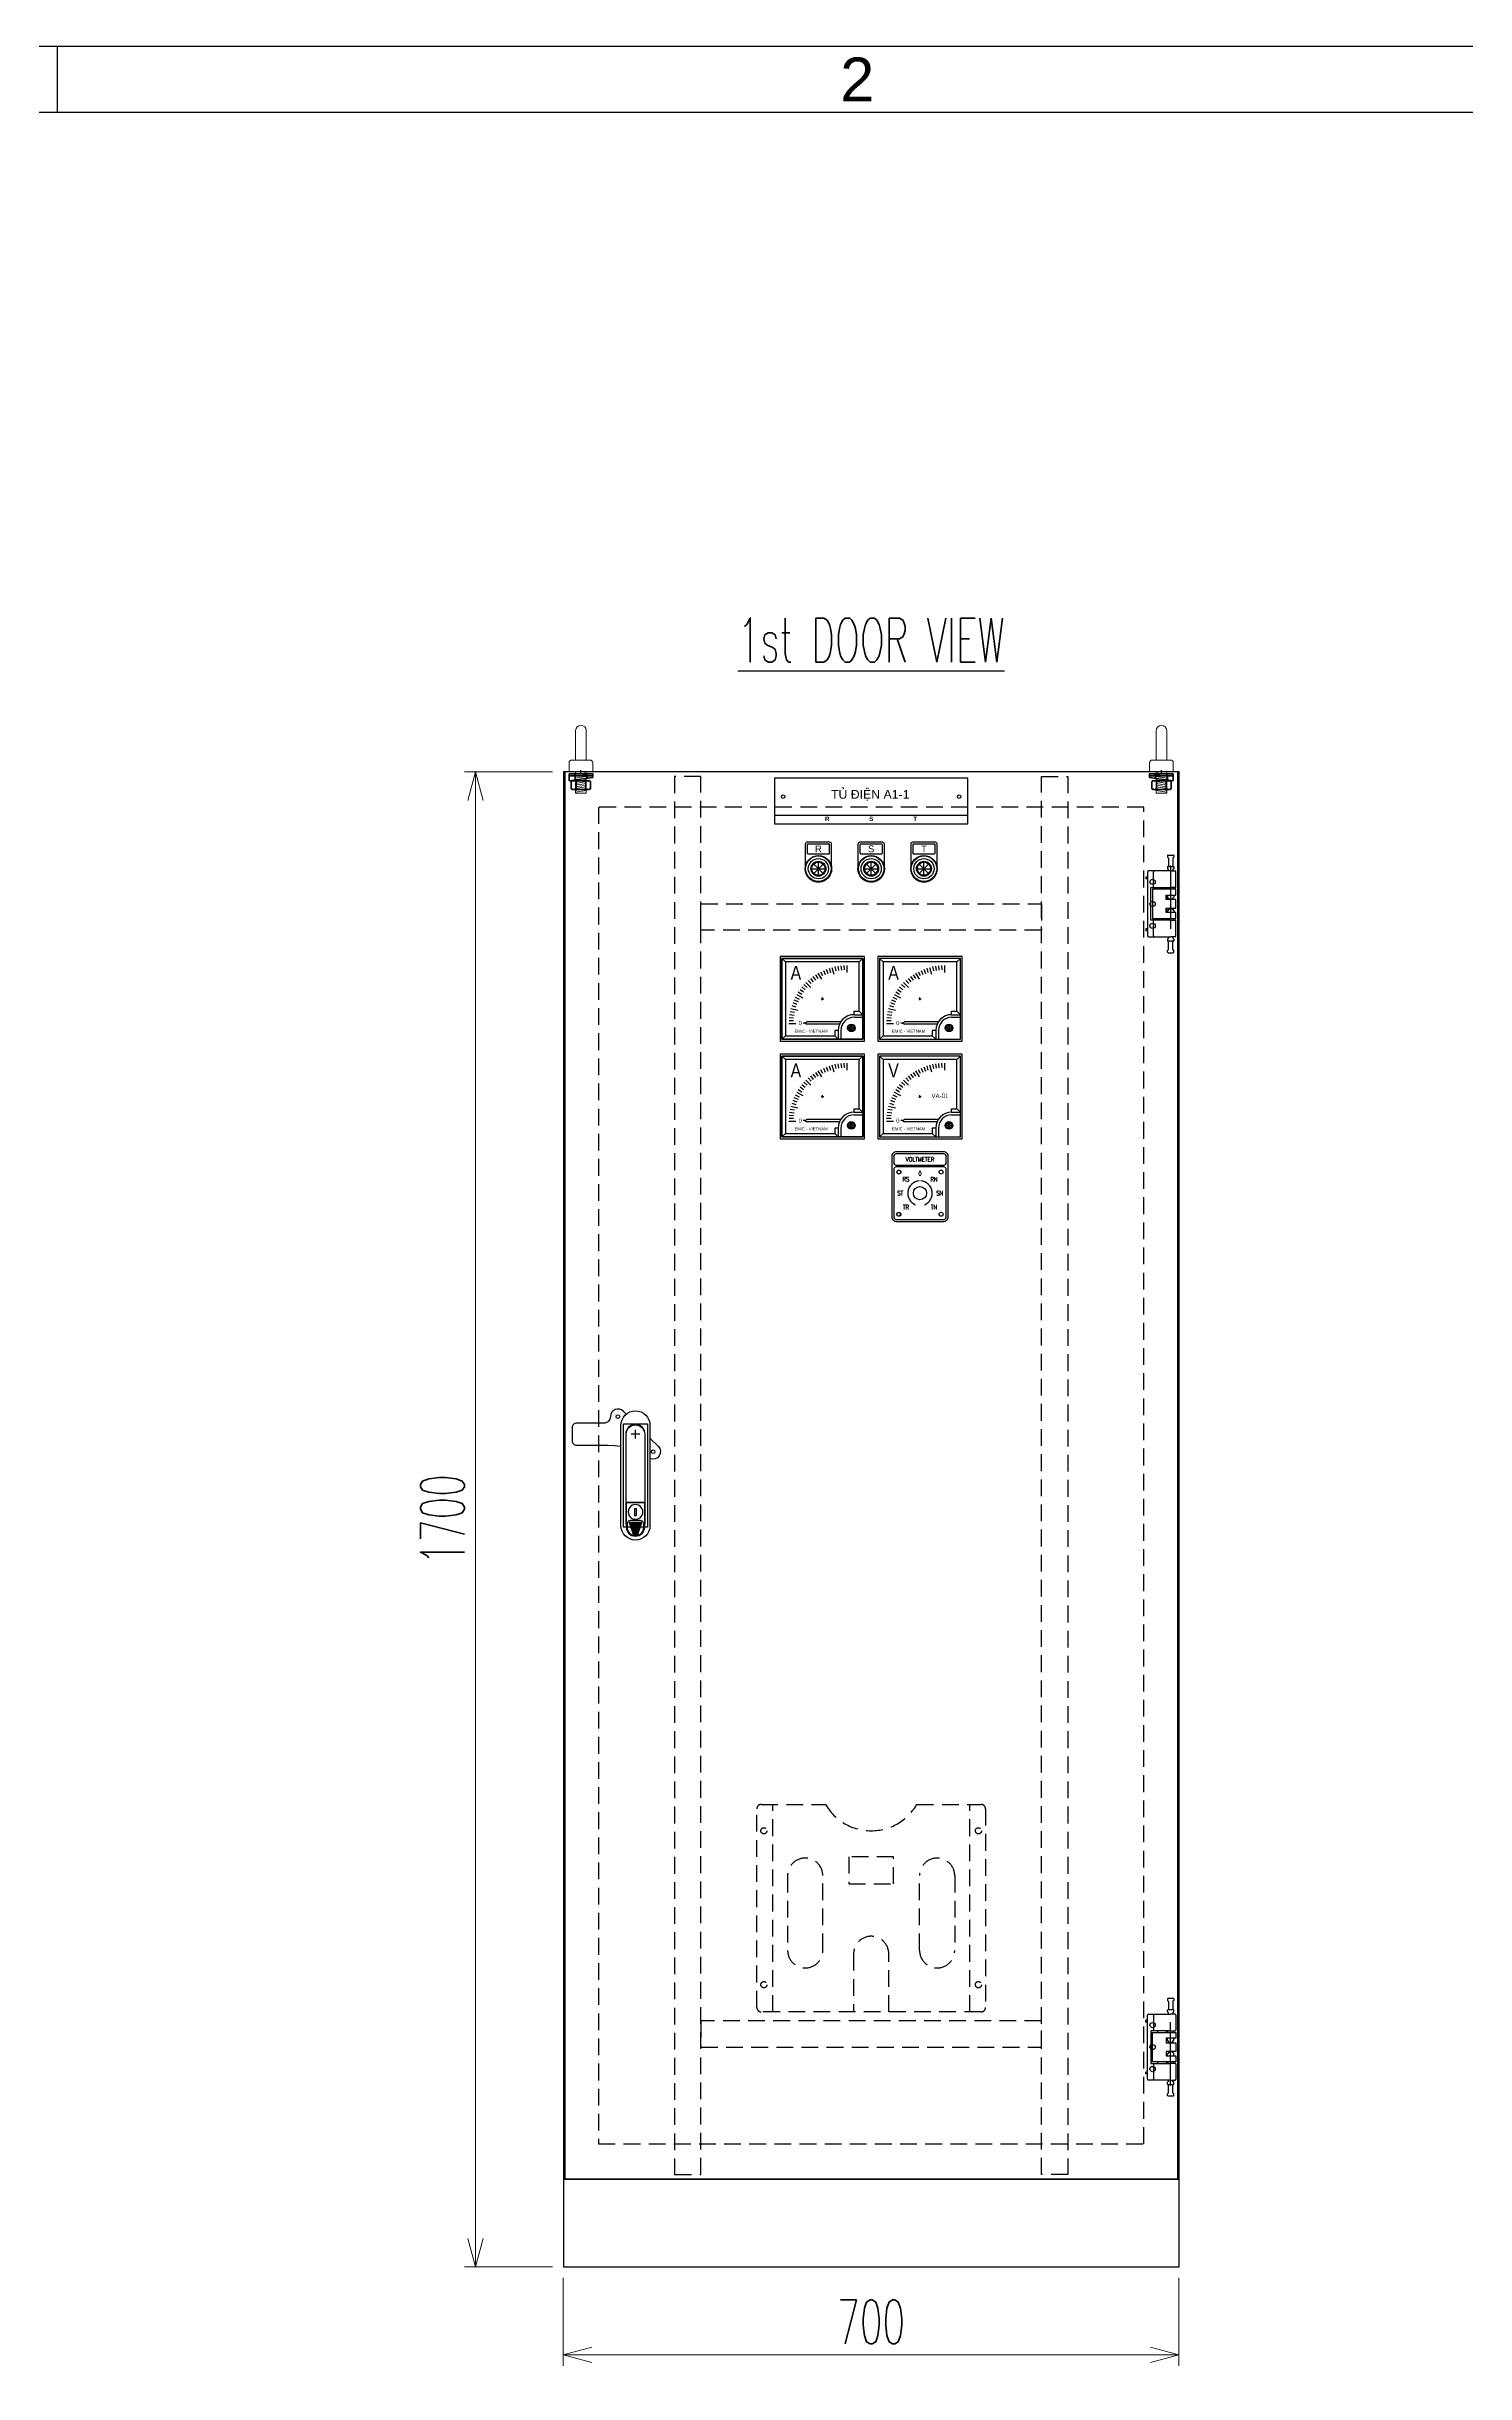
# Model space of a CAD drawing. Header units: millimetres. Extents: x 28713 to 59118, y -54378 to -19615.
# Drawn here: x 35755 to 37368, y -36287 to -33641 of the extents above; entities that cross this region are included whole.
import ezdxf
from ezdxf.enums import TextEntityAlignment as Align

# ---------------------------------------------------------------- set-up
doc = ezdxf.new("R2010")
doc.units = ezdxf.units.MM
doc.header["$LTSCALE"] = 3
doc.set_wipeout_variables(frame=1)
for name, pattern in [('ACAD_ISO04W100', [30, 24, -3, 0, -3]), ('CACHE2', [4.7625, 3.175, -1.5875]), ('HIDDEN', [9.525, 6.35, -3.175])]:
    doc.linetypes.add(name, pattern=pattern)
for name, color, linetype in [('@.TEXT', 7, 'Continuous'), ('@.VISIBLE', 7, 'Continuous'), ('Ann_green', 3, 'Continuous'), ('centerline', 6, 'ACAD_ISO04W100'), ('dim', 7, 'Continuous'), ('EQUIPMENT', 4, 'Continuous'), ('equipments', 2, 'Continuous'), ('hw_Punch', 3, 'Continuous')]:
    doc.layers.add(name, color=color, linetype=linetype)
doc.layers.add('FORT', color=2, linetype='Continuous', lineweight=35)
doc.layers.add('POINTILLE', color=8, linetype='CACHE2', lineweight=25)
doc.styles.add('Ann_w01', font='romans.shx', dxfattribs={"width": 0.6, "bigfont": 'chineset.shx'})
doc.styles.add('Arial', font='arial.ttf')
doc.styles.add('hw_Block', font='complex.shx', dxfattribs={"width": 0.75})
doc.styles.add('ISO8', font='ISO8')
doc.styles.get("Standard").update_dxf_attribs({"font": 'arial.ttf'})
doc.styles.add('TC-3C- New', font='', dxfattribs={"height": 18})
doc.styles.get('TC-3C- New').set_extended_font_data('.VnArial NarrowH')
doc.dimstyles.new('Dim 01_SC25', dxfattribs={"dimscale": 25, "dimtxt": 2, "dimasz": 1.3, "dimexe": 0.5, "dimexo": 0.5, "dimgap": 0.5, "dimtad": 1, "dimdec": 1, "dimzin": 12, "dimdsep": 46, "dimtxsty": 'Ann_w01', "dimblk": 'OPEN30', "dimcen": 1.5, "dimclrd": 6, "dimclre": 6, "dimclrt": 3, "dimadec": 1, "dimazin": 3, "dimtm": 1e-09, "dimtfac": 1, "dimtdec": 1, "dimtmove": 0, "dimatfit": 3, "dimldrblk": 'OPEN30', "dimfxl": 1, "dimtolj": 1, "dimlwd": 20, "dimlwe": 20, "dimarcsym": 0})

# ---------------------------------------------------------------- blocks, each defined once
blk = doc.blocks.new('*U20')
blk.add_hatch(color=256).paths.add_polyline_path([(0.2, 15.3), (0.2, 15.3), (0.2, 15.3), (0.2, 15.4), (0.2, 15.4), (0.2, 15.4), (0.2, 15.4), (0.2, 15.4), (0.2, 15.4), (0.2, 15.4), (0.1, 15.4), (0.1, 15.4), (0.1, 15.5), (0.1, 15.5), (0.1, 15.5), (0.1, 15.5), (0.1, 15.5), (0, 15.5), (0, 15.5), (0, 15.5), (0, 15.5), (0, 15.5), (0, 15.5), (-0.1, 15.5), (-0.1, 15.5), (-0.1, 15.5), (-0.1, 15.5), (-0.1, 15.5), (-0.1, 15.4), (-0.1, 15.4), (-0.2, 15.4), (-0.2, 15.4), (-0.2, 15.4), (-0.2, 15.4), (-0.2, 15.4), (-0.2, 15.4), (-0.2, 15.4), (-0.2, 15.3), (-0.2, 15.3), (-0.2, 15.3), (-0.2, 7.5), (0.2, 7.5)])
for p, q in [((-0.8, -13.9), (-0.8, -14.1)), ((-0.1, -13.9), (-0.8, -13.9)), ((-0.8, -14.1), (-0.1, -14.1)), ((0.1, -13.2), (-0.1, -13.2)), ((-0.1, -13.2), (-0.1, -13.9)), ((-0.1, -14.1), (-0.1, -14.8)), ((-0.1, -14.8), (0.1, -14.8)), ((0.1, -13.9), (0.1, -13.2)), ((0.8, -13.9), (0.1, -13.9)), ((0.1, -14.1), (0.8, -14.1)), ((0.1, -14.8), (0.1, -14.1)), ((0.8, -14.1), (0.8, -13.9))]:
    blk.add_line(p, q)
for points in [[(-27, -32), (27, -32, 0.414214), (32, -27), (32, 42, 0.414214), (27, 47), (-27, 47, 0.414214), (-32, 42), (-32, -27, 0.414214)], [(-27, 32), (27, 32, 0.414214), (29.8, 34.8), (29.8, 42, 0.414214), (27, 44.7), (-27, 44.7, 0.414214), (-29.8, 42), (-29.8, 34.8, 0.414214)], [(-27, -29.8), (27, -29.8, 0.414214), (29.8, -27), (29.8, 27, 0.414214), (27, 29.8), (-27, 29.8, 0.414214), (-29.8, 27), (-29.8, -27, 0.414214)]]:
    blk.add_lwpolyline(points, format="xyb", close=True)
for radius in [2.5, 1.75]:
    blk.add_circle((0, -14), radius)
for start, end in [(92.839, 249.0883), (290.9117, 87.161)]:
    blk.add_arc((0, 0), 14, start, end)
at = {"layer": 'hw_Punch'}
for centre, radius in [((-24, 24), 2.25), ((0, 0), 7.5), ((24, 24), 2.25), ((-24, -24), 2.25), ((24, -24), 2.25)]:
    blk.add_circle(centre, radius, dxfattribs=at)
at = {"style": 'hw_Block', "width": 0.75}
for s, p in [('VOLTMETER', (0, 38.4)), ('ST', (-22.5, 0)), ('0', (0, 22.5)), ('SN', (22.5, 0))]:
    blk.add_text(s, height=5, dxfattribs=at).set_placement(p, align=Align.MIDDLE_CENTER)
blk.add_wipeout([(5.5, 0), (0.2, 15.3), (0.2, 15.3), (0.2, 15.3), (0.2, 15.4), (0.2, 15.4), (0.2, 15.4), (0.2, 15.4), (0.2, 15.4), (0.2, 15.4), (0.2, 15.4), (0.1, 15.4), (0.1, 15.4), (0.1, 15.5), (0.1, 15.5), (0.1, 15.5), (0.1, 15.5), (0.1, 15.5), (0, 15.5), (0, 15.5), (0, 15.5), (0, 15.5), (0, 15.5), (0, 15.5), (-0.1, 15.5), (-0.1, 15.5), (-0.1, 15.5), (-0.1, 15.5), (-0.1, 15.5), (-0.1, 15.4), (-0.1, 15.4), (-0.2, 15.4), (-0.2, 15.4), (-0.2, 15.4), (-0.2, 15.4), (-0.2, 15.4), (-0.2, 15.4), (-0.2, 15.4), (-0.2, 15.3), (-0.2, 15.3), (-0.2, 15.3), (-5.5, 0), (-4.5, -19), (4.5, -19)])
at = {"layer": 'Defpoints', "color": 5}
blk.add_line((0, 0), (0, 0), dxfattribs=at)
at = {"style": 'hw_Block', "width": 0.75}
for s, p in [('RS', (-15.9, 15.9)), ('RN', (15.9, 15.9)), ('TR', (-15.9, -15.9)), ('TN', (15.9, -15.9))]:
    blk.add_text(s, height=5, dxfattribs=at).set_placement(p, align=Align.MIDDLE_CENTER)
blk = doc.blocks.new('KHUNG BAN VE (Made by Tung)')
at = {"layer": '@.VISIBLE', "color": 8}
blk.add_line((75.75, 207), (75.75, 210), dxfattribs=at)
for points in [[(0, 0), (297, 0), (297, 210), (0, 210)], [(3, 3), (294, 3), (294, 207), (3, 207)]]:
    blk.add_lwpolyline(points, close=True, dxfattribs=at)
at = {"layer": '@.TEXT', "color": 1, "style": 'Arial'}
blk.add_text('2', height=2, dxfattribs=at).set_placement((112.125, 208.5), align=Align.MIDDLE_CENTER)
for tag, height, p in [('DESIGNER_NAME', 2, (38, 15.5)), ('PROJECT_CODE', 2, (258.5, 15.5)), ('SCALE', 2, (289, 15.5)), ('APPROVED_NAME', 2, (38, 10.5)), ('CUSTOMER_NAME', 2, (258.5, 10.5)), ('PAGE', 2, (289, 10.5)), ('DRAWING_NAME', 4, (173, 8)), ('TOTAL', 2, (289, 5.5))]:
    blk.add_attdef(tag, text='', height=height, dxfattribs=at).set_placement(p, align=Align.MIDDLE_CENTER)
blk = doc.blocks.new('_Open30')
at = {"color": 0, "linetype": 'ByBlock', "lineweight": -2}
for p, q in [((-1, 0.268), (0, 0)), ((0, 0), (-1, -0.268)), ((0, 0), (-1, 0))]:
    blk.add_line(p, q, dxfattribs=at)
blk = doc.blocks.new('*D252')
at = {"layer": 'Defpoints', "color": 0, "transparency": 16777216}
for p in [(36342.4, -36166.3), (37042.4, -36166.3), (36342.4, -36266.3)]:
    blk.add_point(p, dxfattribs=at)
at = {"layer": 'dim', "color": 6, "lineweight": 20, "transparency": 16777216}
for p, q in [((36342.4, -36178.8), (36342.4, -36278.8)), ((37042.4, -36178.8), (37042.4, -36278.8)), ((37009.9, -36266.3), (36374.9, -36266.3))]:
    blk.add_line(p, q, dxfattribs=at)
at = {"layer": 'dim', "color": 6, "lineweight": 20, "transparency": 16777216, "xscale": 32.5, "yscale": 32.5, "zscale": 32.5, "rotation": 180}
blk.add_blockref('_Open30', (36342.4, -36266.3), dxfattribs=at)
at = {"layer": 'dim', "color": 6, "lineweight": 20, "transparency": 16777216, "xscale": 32.5, "yscale": 32.5, "zscale": 32.5}
blk.add_blockref('_Open30', (37042.4, -36266.3), dxfattribs=at)
at = {"layer": 'dim', "color": 3, "transparency": 16777216, "insert": (36692.4, -36228.8), "char_height": 50, "attachment_point": 5, "style": 'Ann_w01'}
blk.add_mtext('\\A1;700', dxfattribs=at)
blk = doc.blocks.new('*D253')
at = {"layer": 'Defpoints', "color": 0, "transparency": 16777216}
for p in [(36242.4, -34466.3), (36342.4, -34466.3), (36342.4, -36166.3)]:
    blk.add_point(p, dxfattribs=at)
at = {"layer": 'dim', "color": 6, "lineweight": 20, "transparency": 16777216}
for p, q in [((36329.9, -34466.3), (36229.9, -34466.3)), ((36242.4, -36133.8), (36242.4, -34498.8)), ((36329.9, -36166.3), (36229.9, -36166.3))]:
    blk.add_line(p, q, dxfattribs=at)
at = {"layer": 'dim', "color": 6, "lineweight": 20, "transparency": 16777216, "xscale": 32.5, "yscale": 32.5, "zscale": 32.5}
for p, rotation in [((36242.4, -34466.3), 90), ((36242.4, -36166.3), 270)]:
    blk.add_blockref('_Open30', p, dxfattribs=dict(at, rotation=rotation))
at = {"layer": 'dim', "color": 3, "transparency": 16777216, "insert": (36204.9, -35316.3), "char_height": 50, "attachment_point": 5, "rotation": 90, "style": 'Ann_w01'}
blk.add_mtext('\\A1;1700', dxfattribs=at)
blk = doc.blocks.new('*U14')
at = {"color": 1}
for p, q in [((-7.5, 0), (7.5, 0)), ((5.3, 5.3), (-5.3, -5.3)), ((-5.3, 5.3), (5.3, -5.3)), ((0, -7.5), (0, 7.5))]:
    blk.add_line(p, q, dxfattribs=at)
for radius in [15, 14.5]:
    blk.add_circle((0, 0), radius)
for radius in [8.5, 7.5]:
    blk.add_circle((0, 0), radius, dxfattribs=at)
at = {"layer": 'hw_Punch'}
blk.add_circle((0, 0), 11.5, dxfattribs=at)
blk = doc.blocks.new('*U12')
at = {"color": 2}
for p, q in [((5.3, 5.3), (-5.3, -5.3)), ((-5.3, 5.3), (5.3, -5.3)), ((0, -7.5), (0, 7.5)), ((-7.5, 0), (7.5, 0))]:
    blk.add_line(p, q, dxfattribs=at)
for radius in [15, 14.5]:
    blk.add_circle((0, 0), radius)
for radius in [8.5, 7.5]:
    blk.add_circle((0, 0), radius, dxfattribs=at)
at = {"layer": 'hw_Punch'}
blk.add_circle((0, 0), 11.5, dxfattribs=at)
blk = doc.blocks.new('*U13')
at = {"color": 3}
for p, q in [((5.3, 5.3), (-5.3, -5.3)), ((-5.3, 5.3), (5.3, -5.3)), ((0, -7.5), (0, 7.5)), ((-7.5, 0), (7.5, 0))]:
    blk.add_line(p, q, dxfattribs=at)
for radius in [15, 14.5]:
    blk.add_circle((0, 0), radius)
for radius in [8.5, 7.5]:
    blk.add_circle((0, 0), radius, dxfattribs=at)
at = {"layer": 'hw_Punch'}
blk.add_circle((0, 0), 11.5, dxfattribs=at)
blk = doc.blocks.new('HM12_COTE')
at = {"layer": 'FORT'}
for p, q in [((-11, 9.2), (-9.5, 10)), ((-11, 0.8), (-11, 9.2)), ((-9.5, 0), (-11, 0.8)), ((9.5, 10), (-9.5, 10)), ((-9.5, 0), (9.5, 0)), ((-5.5, 0.8), (-5.5, 9.2)), ((5.5, 0.8), (5.5, 9.2)), ((11, 9.2), (9.5, 10)), ((9.5, 0), (11, 0.8)), ((11, 0.8), (11, 9.2))]:
    blk.add_line(p, q, dxfattribs=at)
for centre, radius, start, end in [((-8.2, 5.1), 4.86, 55.6159, 124.3841), ((-8.2, 4.9), 4.86, 235.6159, 304.3841), ((0, -8.2), 18.2, 72.4121, 107.5879), ((0, 18.2), 18.2, 252.4121, 287.5879), ((8.2, 5.1), 4.86, 55.6159, 124.3841), ((8.2, 4.9), 4.86, 235.6159, 304.3841)]:
    blk.add_arc(centre, radius, start, end, dxfattribs=at)
blk = doc.blocks.new('CALE_M12_IPN')
at = {"layer": 'FORT'}
for p, q in [((-13.5, 3.61), (13.5, 3.61)), ((-13.5, -1.89), (-13.5, 3.61)), ((13.5, 1.89), (-13.5, -1.89)), ((13.5, 3.61), (13.5, 1.89))]:
    blk.add_line(p, q, dxfattribs=at)
at = {"layer": 'POINTILLE'}
for p, q in [((-7, 3.61), (-7, -0.98)), ((7, 3.61), (7, 0.98))]:
    blk.add_line(p, q, dxfattribs=at)
blk = doc.blocks.new('RONDELLE_M12')
at = {"layer": 'FORT'}
blk.add_lwpolyline([(-13.5, 2.5), (-13.5, 0), (13.5, 0), (13.5, 2.5)], close=True, dxfattribs=at)
at = {"layer": 'POINTILLE'}
for p, q in [((-7, 0), (-7, 2.5)), ((7, 0), (7, 2.5))]:
    blk.add_line(p, q, dxfattribs=at)
blk = doc.blocks.new('Dong ho Ampemet')
at = {"color": 4}
for p, q in [((-42, 42), (-46, 46)), ((42, 42), (-42, 42)), ((-42, 42), (-42, -42)), ((42, 42), (46, 46)), ((42, -14), (42, 42)), ((36, -18), (36, -14)), ((36, -14), (42, -14)), ((46, -18), (42, -14)), ((-42, -42), (-46, -46)), ((-42, -42), (14, -42)), ((18, -36), (14, -36)), ((14, -36), (14, -42)), ((18, -46), (14, -42))]:
    blk.add_line(p, q, dxfattribs=at)
at = {"color": 190}
for p, q in [((-7.9, 27.4), (-5.2, 23.2)), ((-2, 30.8), (0.3, 26.4)), ((1.2, 32.3), (3.2, 27.7)), ((4.3, 33.6), (6.1, 28.9)), ((7.6, 34.8), (9.1, 30)), ((14.3, 36.6), (15.3, 31.7)), ((17.7, 37.2), (18.5, 32.2)), ((21.1, 37.6), (21.6, 32.7)), ((24.5, 37.9), (24.8, 32.9)), ((-30.8, 2), (-26.4, -0.3)), ((-27.4, 7.9), (-23.2, 5.2)), ((-25.4, 10.8), (-21.4, 7.9)), ((-23.3, 13.5), (-19.4, 10.4)), ((-21, 16.2), (-17.3, 12.8)), ((-16.2, 21), (-12.8, 17.3)), ((-13.5, 23.3), (-10.4, 19.4)), ((-10.8, 25.4), (-7.9, 21.4)), ((-37.9, -24.5), (-32.9, -24.8)), ((-37.6, -21.1), (-32.7, -21.6)), ((-37.2, -17.7), (-32.2, -18.5)), ((-36.6, -14.3), (-31.7, -15.3)), ((-34.8, -7.6), (-30, -9.1)), ((-33.6, -4.3), (-28.9, -6.1)), ((-32.3, -1.2), (-27.7, -3.2))]:
    blk.add_line(p, q, dxfattribs=at)
at = {"color": 1}
for p, q in [((-5, 29.2), (-1, 22.2)), ((10.9, 35.8), (13, 28)), ((28, 38), (28, 30)), ((-29.2, 5), (-22.2, 1)), ((-18.7, 18.7), (-13, 13)), ((-1.5, 0), (1.5, 0)), ((0, -1.5), (0, 1.5)), ((-35.8, -10.9), (-28, -13)), ((-19.9, -27.5), (-17.5, -26.3)), ((20.9, -26.3), (-17.5, -26.3)), ((-38, -28), (-30, -28)), ((-19.9, -27.5), (-21.8, -27.5)), ((-19.9, -27.5), (-21.8, -27.5)), ((-19.9, -27.5), (-17.5, -28.8)), ((19.5, -28.8), (-17.5, -28.8))]:
    blk.add_line(p, q, dxfattribs=at)
at = {"color": 31}
for p, q in [((36, -18), (46, -18)), ((36, -21), (46, -21)), ((18, -36), (18, -46)), ((21, -36), (21, -46))]:
    blk.add_line(p, q, dxfattribs=at)
blk.add_lwpolyline([(-48, -48), (48, -48), (48, 48), (-48, 48)], close=True, dxfattribs=at)
at = {"color": 181}
blk.add_lwpolyline([(-46, -46), (46, -46), (46, 46), (-46, 46)], close=True, dxfattribs=at)
at = {"color": 32}
for points in [[(32.5, -33.5), (31.3, -33.5, -0.414214), (30.8, -33.1), (30.8, -32.9, -0.414214), (31.3, -32.5), (32.5, -32.5)], [(32.5, -32.5), (32.5, -31.2, -0.414214), (32.9, -30.8), (33.1, -30.8, -0.414214), (33.6, -31.2), (33.6, -32.5)], [(33.6, -33.5), (33.6, -34.8, -0.414214), (33.1, -35.2), (32.9, -35.2, -0.414214), (32.5, -34.8), (32.5, -33.5)], [(33.6, -32.5), (34.8, -32.5, -0.414214), (35.2, -32.9), (35.2, -33.1, -0.414214), (34.8, -33.5), (33.6, -33.5)]]:
    blk.add_lwpolyline(points, format="xyb", dxfattribs=at)
at = {"color": 31}
blk.add_circle((33, -33), 4.31, dxfattribs=at)
at = {"color": 102}
blk.add_circle((33, -33), 3.2, dxfattribs=at)
at = {"color": 31}
for radius in [18, 15]:
    blk.add_arc((36, -36), radius, 90, 180, dxfattribs=at)
at = {"color": 2, "style": 'TC-3C- New'}
for s, height, p in [('A', 15.8, (-30.1, 21.7)), ('0', 4.75, (-25.2, -29.9))]:
    blk.add_text(s, height=height, dxfattribs=at).set_placement(p, align=Align.CENTER)
at = {"color": 3, "style": 'TC-3C- New'}
blk.add_text('EMIC - Vietnam', height=3.5, dxfattribs=at).set_placement((-12.9, -38.6), align=Align.CENTER)
blk = doc.blocks.new('Dong ho Vonmet')
at = {"color": 4}
for p, q in [((-42, 42), (-46, 46)), ((42, 42), (-42, 42)), ((-42, 42), (-42, -42)), ((42, 42), (46, 46)), ((42, -14), (42, 42)), ((36, -18), (36, -14)), ((36, -14), (42, -14)), ((46, -18), (42, -14)), ((-42, -42), (-46, -46)), ((-42, -42), (14, -42)), ((18, -36), (14, -36)), ((14, -36), (14, -42)), ((18, -46), (14, -42))]:
    blk.add_line(p, q, dxfattribs=at)
at = {"color": 190}
for p, q in [((-7.9, 27.4), (-5.2, 23.2)), ((-2, 30.8), (0.3, 26.4)), ((1.2, 32.3), (3.2, 27.7)), ((4.3, 33.6), (6.1, 28.9)), ((7.6, 34.8), (9.1, 30)), ((14.3, 36.6), (15.3, 31.7)), ((17.7, 37.2), (18.5, 32.2)), ((21.1, 37.6), (21.6, 32.7)), ((24.5, 37.9), (24.8, 32.9)), ((-30.8, 2), (-26.4, -0.3)), ((-27.4, 7.9), (-23.2, 5.2)), ((-25.4, 10.8), (-21.4, 7.9)), ((-23.3, 13.5), (-19.4, 10.4)), ((-21, 16.2), (-17.3, 12.8)), ((-16.2, 21), (-12.8, 17.3)), ((-13.5, 23.3), (-10.4, 19.4)), ((-10.8, 25.4), (-7.9, 21.4)), ((-37.9, -24.5), (-32.9, -24.8)), ((-37.6, -21.1), (-32.7, -21.6)), ((-37.2, -17.7), (-32.2, -18.5)), ((-36.6, -14.3), (-31.7, -15.3)), ((-34.8, -7.6), (-30, -9.1)), ((-33.6, -4.3), (-28.9, -6.1)), ((-32.3, -1.2), (-27.7, -3.2))]:
    blk.add_line(p, q, dxfattribs=at)
at = {"color": 1}
for p, q in [((-5, 29.2), (-1, 22.2)), ((10.9, 35.8), (13, 28)), ((28, 38), (28, 30)), ((-29.2, 5), (-22.2, 1)), ((-18.7, 18.7), (-13, 13)), ((-1.5, 0), (1.5, 0)), ((0, -1.5), (0, 1.5)), ((-35.8, -10.9), (-28, -13)), ((-19.9, -27.5), (-17.5, -26.3)), ((20.9, -26.3), (-17.5, -26.3)), ((-38, -28), (-30, -28)), ((-19.9, -27.5), (-21.8, -27.5)), ((-19.9, -27.5), (-21.8, -27.5)), ((-19.9, -27.5), (-17.5, -28.8)), ((19.5, -28.8), (-17.5, -28.8))]:
    blk.add_line(p, q, dxfattribs=at)
at = {"color": 31}
for p, q in [((36, -18), (46, -18)), ((36, -21), (46, -21)), ((18, -36), (18, -46)), ((21, -36), (21, -46))]:
    blk.add_line(p, q, dxfattribs=at)
blk.add_lwpolyline([(-48, -48), (48, -48), (48, 48), (-48, 48)], close=True, dxfattribs=at)
at = {"color": 181}
blk.add_lwpolyline([(-46, -46), (46, -46), (46, 46), (-46, 46)], close=True, dxfattribs=at)
at = {"color": 32}
for points in [[(32.5, -33.5), (31.3, -33.5, -0.414214), (30.8, -33.1), (30.8, -32.9, -0.414214), (31.3, -32.5), (32.5, -32.5)], [(32.5, -32.5), (32.5, -31.2, -0.414214), (32.9, -30.8), (33.1, -30.8, -0.414214), (33.6, -31.2), (33.6, -32.5)], [(33.6, -33.5), (33.6, -34.8, -0.414214), (33.1, -35.2), (32.9, -35.2, -0.414214), (32.5, -34.8), (32.5, -33.5)], [(33.6, -32.5), (34.8, -32.5, -0.414214), (35.2, -32.9), (35.2, -33.1, -0.414214), (34.8, -33.5), (33.6, -33.5)]]:
    blk.add_lwpolyline(points, format="xyb", dxfattribs=at)
at = {"color": 31}
blk.add_circle((33, -33), 4.31, dxfattribs=at)
at = {"color": 102}
blk.add_circle((33, -33), 3.2, dxfattribs=at)
at = {"color": 31}
for radius in [18, 15]:
    blk.add_arc((36, -36), radius, 90, 180, dxfattribs=at)
at = {"color": 2, "style": 'TC-3C- New'}
for s, height, p in [('V', 15.8, (-30.1, 21.7)), ('0', 4.75, (-25.2, -29.9))]:
    blk.add_text(s, height=height, dxfattribs=at).set_placement(p, align=Align.CENTER)
at = {"color": 4, "style": 'TC-3C- New'}
blk.add_text('va-01', height=5.07, dxfattribs=at).set_placement((22.7, -1.8), align=Align.CENTER)
at = {"color": 3, "style": 'TC-3C- New'}
blk.add_text('EMIC - Vietnam', height=3.5, dxfattribs=at).set_placement((-12.9, -38.6), align=Align.CENTER)

msp = doc.modelspace()

# ---------------------------------------------------------------- linework, layer by layer
at = {"color": 8, "linetype": 'HIDDEN'}
for points in [[(36468.92, -34471.3), (36468.92, -36061.3), (36498.92, -36061.3), (36498.92, -34471.3)], [(36915.92, -34471.3), (36915.92, -36061.3), (36885.92, -36061.3), (36885.92, -34471.3)], [(36885.92, -34646.3), (36498.92, -34646.3), (36498.92, -34616.3), (36885.92, -34616.3)], [(36885.92, -35886.3), (36498.92, -35886.3), (36498.92, -35916.3), (36885.92, -35916.3)]]:
    msp.add_lwpolyline(points, close=True, dxfattribs=at)
for points in [[(36647.42, -34577.78), (36647.42, -34548.3, 0.4142136), (36645.42, -34546.3), (36619.42, -34546.3, 0.4142136), (36617.42, -34548.3), (36617.42, -34577.78)], [(36707.42, -34577.78), (36707.42, -34548.3, 0.4142136), (36705.42, -34546.3), (36679.42, -34546.3, 0.4142136), (36677.42, -34548.3), (36677.42, -34577.78)], [(36767.42, -34577.78), (36767.42, -34548.3, 0.4142136), (36765.42, -34546.3), (36739.42, -34546.3, 0.4142136), (36737.42, -34548.3), (36737.42, -34577.78)]]:
    msp.add_lwpolyline(points, format="xyb")
for points in [[(36620.67, -34559.3), (36644.17, -34559.3, 0.4142136), (36645.17, -34558.3), (36645.17, -34549.3, 0.4142136), (36644.17, -34548.3), (36620.67, -34548.3, 0.4142136), (36619.67, -34549.3), (36619.67, -34558.3, 0.4142136)], [(36680.67, -34559.3), (36704.17, -34559.3, 0.4142136), (36705.17, -34558.3), (36705.17, -34549.3, 0.4142136), (36704.17, -34548.3), (36680.67, -34548.3, 0.4142136), (36679.67, -34549.3), (36679.67, -34558.3, 0.4142136)], [(36740.67, -34559.3), (36764.17, -34559.3, 0.4142136), (36765.17, -34558.3), (36765.17, -34549.3, 0.4142136), (36764.17, -34548.3), (36740.67, -34548.3, 0.4142136), (36739.67, -34549.3), (36739.67, -34558.3, 0.4142136)]]:
    msp.add_lwpolyline(points, format="xyb", close=True)
for points in [[(36630.94, -34591.3), (36633.9, -34591.3)], [(36632.38, -34591.3), (36632.47, -34591.3)], [(36690.94, -34591.3), (36693.9, -34591.3)], [(36692.38, -34591.3), (36692.47, -34591.3)], [(36750.94, -34591.3), (36753.9, -34591.3)], [(36752.38, -34591.3), (36752.47, -34591.3)]]:
    msp.add_lwpolyline(points)
at = {"color": 3}
for points in [[(36590.92, -34678.3), (36682.92, -34678.3), (36682.92, -34770.3), (36590.92, -34770.3)], [(36701.92, -34770.3), (36793.92, -34770.3), (36793.92, -34678.3), (36701.92, -34678.3)], [(36590.92, -34789.3), (36682.92, -34789.3), (36682.92, -34881.3), (36590.92, -34881.3)], [(36701.92, -34881.3), (36793.92, -34881.3), (36793.92, -34789.3), (36701.92, -34789.3)]]:
    msp.add_lwpolyline(points, close=True, dxfattribs=at)
msp.add_lwpolyline([(37042.42, -36066.3), (36342.42, -36066.3), (36342.42, -36166.3), (37042.42, -36166.3)], close=True)
for centre in [(36632.42, -34576.3), (36632.42, -34576.3), (36692.42, -34576.3), (36692.42, -34576.3), (36752.42, -34576.3), (36752.42, -34576.3)]:
    msp.add_circle(centre, 11.5)
for centre in [(36632.42, -34576.3), (36692.42, -34576.3), (36752.42, -34576.3)]:
    msp.add_arc(centre, 15.07, 174.36588, 5.63412)
at = {"layer": '@.VISIBLE'}
msp.add_line((36582.42, -34515.3), (36802.42, -34515.3), dxfattribs=at)
msp.add_lwpolyline([(36582.42, -34525.3), (36802.42, -34525.3), (36802.42, -34473.3), (36582.42, -34473.3)], close=True, dxfattribs=at)
for centre in [(36592.42, -34494.3), (36792.42, -34494.3)]:
    msp.add_circle(centre, 2, dxfattribs=at)
at = {"layer": 'Ann_green', "color": 8, "linetype": 'HIDDEN'}
for p, q in [((36580.42, -35876.3), (36580.42, -35640.3)), ((36804.42, -35876.3), (36804.42, -35640.3))]:
    msp.add_line(p, q, dxfattribs=at)
for points in [[(36822.42, -35645.3), (36822.42, -35871.3, -0.4142136), (36817.42, -35876.3), (36567.42, -35876.3, -0.4142136), (36562.42, -35871.3), (36562.42, -35645.3, -0.4142136), (36567.42, -35640.3), (36640.46, -35640.3, 0.5773503), (36744.38, -35640.3), (36817.42, -35640.3, -0.4142136)], [(36617.43, -35826.3), (36617.43, -35826.3, 0.4142136), (36637.43, -35806.3), (36637.43, -35721.3, 0.4142136), (36617.43, -35701.3), (36617.43, -35701.3, 0.4142136), (36597.43, -35721.3), (36597.43, -35806.3, 0.4142136)], [(36767.42, -35826.3), (36767.42, -35826.3, -0.4142136), (36747.42, -35806.3), (36747.42, -35721.3, -0.4142136), (36767.42, -35701.3), (36767.42, -35701.3, -0.4142136), (36787.42, -35721.3), (36787.42, -35806.3, -0.4142136)]]:
    msp.add_lwpolyline(points, format="xyb", close=True, dxfattribs=at)
msp.add_lwpolyline([(36666.92, -35730.8), (36717.92, -35730.8), (36717.92, -35699.8), (36666.92, -35699.8)], close=True, dxfattribs=at)
msp.add_lwpolyline([(36712.42, -35876.3), (36712.42, -35810.3, 1), (36672.42, -35810.3), (36672.42, -35876.3)], format="xyb", dxfattribs=at)
for centre in [(36570.42, -35670.3), (36814.42, -35670.3), (36570.42, -35845.3), (36814.42, -35845.3)]:
    msp.add_circle(centre, 3.5, dxfattribs=at)
at = {"layer": 'centerline'}
for p, q in [((36362.42, -34468.3), (36362.42, -34464.3)), ((37022.42, -34468.3), (37022.42, -34464.3)), ((37032.92, -34572.8), (37032.92, -34659.8)), ((36424.42, -35224.3), (36424.42, -35214.3)), ((37032.92, -35959.8), (37032.92, -35872.8))]:
    msp.add_line(p, q, dxfattribs=at)
msp.add_lwpolyline([(36429.42, -35219.3), (36419.42, -35219.3)], dxfattribs=at)
at = {"layer": 'EQUIPMENT'}
for p, q in [((37006.72, -34579.8), (37006.72, -34652.8)), ((37013.96, -34578.8), (37007.72, -34578.8)), ((37013.38, -34596.8), (37013.38, -34579.8)), ((37032.92, -34578.8), (37013.96, -34578.8)), ((37029.42, -34574.3), (37029.42, -34576.3)), ((37029.92, -34573.8), (37035.92, -34573.8)), ((37030.42, -34577.3), (37030.42, -34578.8)), ((37032.92, -34578.8), (37037.92, -34578.8)), ((37035.42, -34577.3), (37035.42, -34578.8)), ((37036.42, -34574.3), (37036.42, -34576.3)), ((37038.92, -34596.8), (37038.92, -34579.8)), ((37004.72, -34585.8), (37004.72, -34587.8)), ((37006.72, -34585.8), (37004.72, -34585.8)), ((37006.72, -34587.8), (37004.72, -34587.8)), ((37010.5, -34634.8), (37010.5, -34597.8)), ((37010.5, -34597.8), (37012.81, -34597.8)), ((37012.81, -34597.8), (37032.92, -34597.8)), ((37017.99, -34599.5), (37017.99, -34597.8)), ((37028.31, -34597.8), (37028.31, -34599.5)), ((37028.31, -34606.3), (37028.31, -34611.3)), ((37029.93, -34599.5), (37029.42, -34597.8)), ((37029.42, -34606.3), (37029.42, -34608.64)), ((37030.77, -34610.6), (37029.52, -34608.94)), ((37037.92, -34597.8), (37032.92, -34597.8)), ((37035.07, -34610.6), (37036.32, -34608.94)), ((37035.91, -34599.5), (37036.42, -34597.8)), ((37036.42, -34606.3), (37036.42, -34608.64)), ((37012.81, -34634.8), (37010.5, -34634.8)), ((37032.92, -34634.8), (37012.81, -34634.8)), ((37013.38, -34652.8), (37013.38, -34635.8)), ((37017.99, -34634.8), (37017.99, -34633.1)), ((37028.31, -34621.3), (37028.31, -34626.3)), ((37028.31, -34633.1), (37028.31, -34634.8)), ((37029.42, -34623.97), (37029.42, -34626.3)), ((37029.93, -34633.1), (37029.42, -34634.8)), ((37030.77, -34622), (37029.52, -34623.67)), ((37034.67, -34610.8), (37031.17, -34610.8)), ((37031.17, -34621.8), (37034.67, -34621.8)), ((37032.92, -34634.8), (37037.92, -34634.8)), ((37035.07, -34622), (37036.32, -34623.67)), ((37035.91, -34633.1), (37036.42, -34634.8)), ((37036.42, -34623.97), (37036.42, -34626.3)), ((37038.92, -34652.8), (37038.92, -34635.8)), ((37004.72, -34644.8), (37004.72, -34646.8)), ((37006.72, -34644.8), (37004.72, -34644.8)), ((37006.72, -34646.8), (37004.72, -34646.8)), ((37007.72, -34653.8), (37013.96, -34653.8)), ((37013.96, -34653.8), (37032.92, -34653.8)), ((37029.42, -34656.3), (37029.42, -34658.3)), ((37035.92, -34658.8), (37029.92, -34658.8)), ((37030.42, -34653.8), (37030.42, -34655.3)), ((37037.92, -34653.8), (37032.92, -34653.8)), ((37035.42, -34653.8), (37035.42, -34655.3)), ((37036.42, -34656.3), (37036.42, -34658.3)), ((37007.72, -35878.8), (37013.96, -35878.8)), ((37013.96, -35878.8), (37032.92, -35878.8)), ((37029.42, -35876.3), (37029.42, -35874.3)), ((37035.92, -35873.8), (37029.92, -35873.8)), ((37030.42, -35878.8), (37030.42, -35877.3)), ((37037.92, -35878.8), (37032.92, -35878.8)), ((37035.42, -35878.8), (37035.42, -35877.3)), ((37036.42, -35876.3), (37036.42, -35874.3)), ((37004.72, -35887.8), (37004.72, -35885.8)), ((37006.72, -35885.8), (37004.72, -35885.8)), ((37006.72, -35887.8), (37004.72, -35887.8)), ((37006.72, -35952.8), (37006.72, -35879.8)), ((37012.81, -35897.8), (37010.5, -35897.8)), ((37010.5, -35897.8), (37010.5, -35934.8)), ((37032.92, -35897.8), (37012.81, -35897.8)), ((37013.38, -35879.8), (37013.38, -35896.8)), ((37017.99, -35897.8), (37017.99, -35899.5)), ((37028.31, -35899.5), (37028.31, -35897.8)), ((37029.93, -35899.5), (37029.42, -35897.8)), ((37032.92, -35897.8), (37037.92, -35897.8)), ((37035.91, -35899.5), (37036.42, -35897.8)), ((37038.92, -35879.8), (37038.92, -35896.8)), ((37028.31, -35911.3), (37028.31, -35906.3)), ((37028.31, -35926.3), (37028.31, -35921.3)), ((37029.42, -35908.64), (37029.42, -35906.3)), ((37029.42, -35926.3), (37029.42, -35923.97)), ((37030.77, -35910.6), (37029.52, -35908.94)), ((37030.77, -35922), (37029.52, -35923.67)), ((37031.17, -35910.8), (37034.67, -35910.8)), ((37034.67, -35921.8), (37031.17, -35921.8)), ((37035.07, -35910.6), (37036.32, -35908.94)), ((37035.07, -35922), (37036.32, -35923.67)), ((37036.42, -35908.64), (37036.42, -35906.3)), ((37036.42, -35926.3), (37036.42, -35923.97)), ((37004.72, -35946.8), (37004.72, -35944.8)), ((37006.72, -35944.8), (37004.72, -35944.8)), ((37006.72, -35946.8), (37004.72, -35946.8)), ((37013.96, -35953.8), (37007.72, -35953.8)), ((37010.5, -35934.8), (37012.81, -35934.8)), ((37012.81, -35934.8), (37032.92, -35934.8)), ((37013.38, -35935.8), (37013.38, -35952.8)), ((37032.92, -35953.8), (37013.96, -35953.8)), ((37017.99, -35933.1), (37017.99, -35934.8)), ((37028.31, -35934.8), (37028.31, -35933.1)), ((37029.93, -35933.1), (37029.42, -35934.8)), ((37029.42, -35958.3), (37029.42, -35956.3)), ((37029.92, -35958.8), (37035.92, -35958.8)), ((37030.42, -35955.3), (37030.42, -35953.8)), ((37037.92, -35934.8), (37032.92, -35934.8)), ((37032.92, -35953.8), (37037.92, -35953.8)), ((37035.42, -35955.3), (37035.42, -35953.8)), ((37035.91, -35933.1), (37036.42, -35934.8)), ((37036.42, -35958.3), (37036.42, -35956.3)), ((37038.92, -35935.8), (37038.92, -35952.8))]:
    msp.add_line(p, q, dxfattribs=at)
at = {"layer": 'EQUIPMENT', "color": 8}
for p, q in [((37029.42, -34561.3), (37029.42, -34563.3)), ((37029.92, -34560.8), (37035.92, -34560.8)), ((37030.42, -34564.3), (37030.42, -34573.8)), ((37035.42, -34564.3), (37035.42, -34573.8)), ((37036.42, -34561.3), (37036.42, -34563.3)), ((37030.42, -34668.3), (37030.42, -34658.8)), ((37035.42, -34668.3), (37035.42, -34658.8)), ((37029.42, -34671.3), (37029.42, -34669.3)), ((37029.92, -34671.8), (37035.92, -34671.8)), ((37036.42, -34671.3), (37036.42, -34669.3)), ((37029.42, -35861.3), (37029.42, -35863.3)), ((37029.92, -35860.8), (37035.92, -35860.8)), ((37030.42, -35864.3), (37030.42, -35873.8)), ((37035.42, -35864.3), (37035.42, -35873.8)), ((37036.42, -35861.3), (37036.42, -35863.3)), ((37030.42, -35968.3), (37030.42, -35958.8)), ((37035.42, -35968.3), (37035.42, -35958.8)), ((37029.42, -35971.3), (37029.42, -35969.3)), ((37029.92, -35971.8), (37035.92, -35971.8)), ((37036.42, -35971.3), (37036.42, -35969.3))]:
    msp.add_line(p, q, dxfattribs=at)
for points in [[(37038.92, -34611.3), (37027.67, -34611.3), (37027.67, -34606.3), (37038.92, -34606.3), (37038.92, -34599.5), (37012.22, -34599.5), (37012.22, -34633.1), (37038.92, -34633.1), (37038.92, -34626.3), (37027.67, -34626.3), (37027.67, -34621.3), (37038.92, -34621.3)], [(37038.92, -35921.3), (37027.67, -35921.3), (37027.67, -35926.3), (37038.92, -35926.3), (37038.92, -35933.1), (37012.22, -35933.1), (37012.22, -35899.5), (37038.92, -35899.5), (37038.92, -35906.3), (37027.67, -35906.3), (37027.67, -35911.3), (37038.92, -35911.3)]]:
    msp.add_lwpolyline(points, close=True, dxfattribs=at)
for centre in [(37012.42, -34591.3), (37012.42, -34616.3), (37012.42, -34641.3), (37012.42, -35891.3), (37012.42, -35916.3), (37012.42, -35941.3)]:
    msp.add_circle(centre, 3, dxfattribs=at)
at = {"layer": 'EQUIPMENT'}
for centre, radius, start, end in [((37007.72, -34579.8), 1, 90, 180), ((37029.92, -34574.3), 0.5, 90, 180), ((37029.92, -34576.3), 0.5, 180, 270), ((37029.92, -34577.3), 0.5, 0, 90), ((37035.92, -34577.3), 0.5, 90, 180), ((37035.92, -34574.3), 0.5, 0, 90), ((37035.92, -34576.3), 0.5, 270, 0), ((37037.92, -34579.8), 1, 0, 90), ((37029.92, -34608.64), 0.5, 180, 216.8699), ((37035.92, -34608.64), 0.5, 323.1301, 0), ((37037.92, -34596.8), 1, 270, 0), ((37029.92, -34623.97), 0.5, 143.1301, 180), ((37031.17, -34610.3), 0.5, 216.8699, 270), ((37031.17, -34622.3), 0.5, 90, 143.1301), ((37034.67, -34610.3), 0.5, 270, 323.1301), ((37034.67, -34622.3), 0.5, 36.8699, 90), ((37035.92, -34623.97), 0.5, 0, 36.8699), ((37037.92, -34635.8), 1, 0, 90), ((37007.72, -34652.8), 1, 180, 270), ((37029.92, -34656.3), 0.5, 90, 180), ((37029.92, -34658.3), 0.5, 180, 270), ((37029.92, -34655.3), 0.5, 270, 0), ((37035.92, -34655.3), 0.5, 180, 270), ((37035.92, -34656.3), 0.5, 0, 90), ((37035.92, -34658.3), 0.5, 270, 0), ((37037.92, -34652.8), 1, 270, 0), ((37007.72, -35879.8), 1, 90, 180), ((37029.92, -35874.3), 0.5, 90, 180), ((37029.92, -35876.3), 0.5, 180, 270), ((37029.92, -35877.3), 0.5, 0, 90), ((37035.92, -35877.3), 0.5, 90, 180), ((37035.92, -35874.3), 0.5, 0, 90), ((37035.92, -35876.3), 0.5, 270, 0), ((37037.92, -35879.8), 1, 0, 90), ((37037.92, -35896.8), 1, 270, 0), ((37029.92, -35908.64), 0.5, 180, 216.8699), ((37029.92, -35923.97), 0.5, 143.1301, 180), ((37031.17, -35910.3), 0.5, 216.8699, 270), ((37031.17, -35922.3), 0.5, 90, 143.1301), ((37034.67, -35910.3), 0.5, 270, 323.1301), ((37034.67, -35922.3), 0.5, 36.8699, 90), ((37035.92, -35908.64), 0.5, 323.1301, 0), ((37035.92, -35923.97), 0.5, 0, 36.8699), ((37007.72, -35952.8), 1, 180, 270), ((37029.92, -35956.3), 0.5, 90, 180), ((37029.92, -35958.3), 0.5, 180, 270), ((37029.92, -35955.3), 0.5, 270, 0), ((37035.92, -35955.3), 0.5, 180, 270), ((37035.92, -35956.3), 0.5, 0, 90), ((37035.92, -35958.3), 0.5, 270, 0), ((37037.92, -35935.8), 1, 0, 90), ((37037.92, -35952.8), 1, 270, 0)]:
    msp.add_arc(centre, radius, start, end, dxfattribs=at)
at = {"layer": 'EQUIPMENT', "color": 8}
for centre, start, end in [((37029.92, -34561.3), 90, 180), ((37029.92, -34563.3), 180, 270), ((37029.92, -34564.3), 0, 90), ((37035.92, -34564.3), 90, 180), ((37035.92, -34561.3), 0, 90), ((37035.92, -34563.3), 270, 0), ((37029.92, -34669.3), 90, 180), ((37029.92, -34671.3), 180, 270), ((37029.92, -34668.3), 270, 0), ((37035.92, -34668.3), 180, 270), ((37035.92, -34669.3), 0, 90), ((37035.92, -34671.3), 270, 0), ((37029.92, -35861.3), 90, 180), ((37029.92, -35863.3), 180, 270), ((37029.92, -35864.3), 0, 90), ((37035.92, -35864.3), 90, 180), ((37035.92, -35861.3), 0, 90), ((37035.92, -35863.3), 270, 0), ((37029.92, -35969.3), 90, 180), ((37029.92, -35971.3), 180, 270), ((37029.92, -35968.3), 270, 0), ((37035.92, -35968.3), 180, 270), ((37035.92, -35969.3), 0, 90), ((37035.92, -35971.3), 270, 0)]:
    msp.add_arc(centre, 0.5, start, end, dxfattribs=at)
at = {"layer": 'EQUIPMENT'}
for centre, start_param, end_param in [((37013.96, -34579.8), 3.1415927, 4.712389), ((37012.81, -34596.8), 0, 1.5707963), ((37012.81, -34635.8), 1.5707963, 3.1415927), ((37013.96, -34652.8), 4.712389, 6.2831853)]:
    msp.add_ellipse(centre, major_axis=(0, -1), ratio=0.5773503, start_param=start_param, end_param=end_param, dxfattribs=at)
at = {"layer": 'EQUIPMENT', "extrusion": (0, 0, -1)}
for centre, start_param, end_param in [((37013.96, -35879.8), 4.712389, 6.2831853), ((37012.81, -35896.8), 1.5707963, 3.1415927), ((37012.81, -35935.8), 0, 1.5707963), ((37013.96, -35952.8), 3.1415927, 4.712389)]:
    msp.add_ellipse(centre, major_axis=(0, 1), ratio=0.5773503, start_param=start_param, end_param=end_param, dxfattribs=at)
at = {"layer": 'equipments', "lineweight": 0}
for p, q in [((36356.42, -34419.3), (36356.42, -34452.8)), ((36368.42, -34419.3), (36368.42, -34452.8)), ((37016.42, -34419.3), (37016.42, -34452.8)), ((37028.42, -34419.3), (37028.42, -34452.8)), ((36348.92, -34466.3), (36348.92, -34455.97)), ((36375.92, -34466.3), (36348.92, -34466.3)), ((36352.09, -34452.8), (36372.75, -34452.8)), ((36356.42, -34466.3), (36356.42, -34490.3)), ((36368.42, -34466.3), (36356.42, -34466.3)), ((36368.42, -34466.3), (36368.42, -34490.3)), ((36375.92, -34466.3), (36375.92, -34455.97)), ((37008.92, -34466.3), (37008.92, -34455.97)), ((37008.92, -34466.3), (37035.92, -34466.3)), ((37032.75, -34452.8), (37012.09, -34452.8)), ((37016.42, -34466.3), (37016.42, -34490.3)), ((37016.42, -34466.3), (37028.42, -34466.3)), ((37028.42, -34466.3), (37028.42, -34490.3)), ((37035.92, -34466.3), (37035.92, -34455.97)), ((36368.42, -34490.3), (36356.42, -34490.3)), ((37016.42, -34490.3), (37028.42, -34490.3))]:
    msp.add_line(p, q, dxfattribs=at)
at = {"layer": 'equipments', "color": 8, "lineweight": 0}
for p, q in [((36368.42, -34467.3), (36356.42, -34469.3)), ((36368.42, -34469.3), (36356.42, -34471.3)), ((36368.42, -34471.3), (36356.42, -34473.3)), ((36368.42, -34473.3), (36356.42, -34475.3)), ((36368.42, -34475.3), (36356.42, -34477.3)), ((37016.42, -34467.3), (37028.42, -34469.3)), ((37016.42, -34469.3), (37028.42, -34471.3)), ((37016.42, -34471.3), (37028.42, -34473.3)), ((37016.42, -34473.3), (37028.42, -34475.3)), ((37016.42, -34475.3), (37028.42, -34477.3)), ((36368.42, -34477.3), (36356.42, -34479.3)), ((36368.42, -34479.3), (36356.42, -34481.3)), ((36368.42, -34481.3), (36356.42, -34483.3)), ((36368.42, -34483.3), (36356.42, -34485.3)), ((36368.42, -34485.3), (36356.42, -34487.3)), ((36368.42, -34487.3), (36356.42, -34489.3)), ((37016.42, -34477.3), (37028.42, -34479.3)), ((37016.42, -34479.3), (37028.42, -34481.3)), ((37016.42, -34481.3), (37028.42, -34483.3)), ((37016.42, -34483.3), (37028.42, -34485.3)), ((37016.42, -34485.3), (37028.42, -34487.3)), ((37016.42, -34487.3), (37028.42, -34489.3))]:
    msp.add_line(p, q, dxfattribs=at)
at = {"layer": 'equipments', "color": 8}
for points in [[(36413.81, -35196.67), (36410.43, -35193.29, 0.6681786), (36395.92, -35199.3, -0.4142136), (36388.42, -35206.8), (36357.42, -35206.8, 0.4142136), (36352.42, -35211.8), (36352.42, -35226.8, 0.4142136), (36357.42, -35231.8), (36392.79, -35231.8), (36400.91, -35232.24), (36407.92, -35233.12)], [(36440.92, -35223.78), (36450.43, -35233.29, -0.8340245), (36440.92, -35247.05)]]:
    msp.add_lwpolyline(points, format="xyb", dxfattribs=at)
at = {"layer": 'equipments'}
for points in [[(36440.92, -35209.3), (36440.92, -35323.3, -1), (36407.92, -35323.3), (36407.92, -35209.3, -1)], [(36418.92, -35317.55, 0.4142136), (36414.92, -35321.55), (36414.92, -35325.05, 1), (36433.92, -35325.05), (36433.92, -35321.55, 0.4142136), (36429.92, -35317.55)]]:
    msp.add_lwpolyline(points, format="xyb", close=True, dxfattribs=at)
at = {"layer": 'equipments', "color": 8}
msp.add_lwpolyline([(36437.92, -35325.05), (36410.92, -35325.05), (36410.92, -35207.55), (36437.92, -35207.55)], close=True, dxfattribs=at)
at = {"layer": 'equipments'}
for points in [[(36434.92, -35321.17), (36435.42, -35321.17), (36435.42, -35219.3, 1), (36413.42, -35219.3), (36413.42, -35321.17), (36413.92, -35321.17)], [(36413.92, -35297.05), (36413.92, -35219.3, -1), (36434.92, -35219.3), (36434.92, -35297.05)], [(36413.92, -35297.27), (36413.92, -35324.8, 1), (36434.92, -35324.8), (36434.92, -35297.27)]]:
    msp.add_lwpolyline(points, format="xyb", dxfattribs=at)
for points in [[(36434.84, -35297.05), (36414.01, -35297.05)], [(36434.84, -35297.27), (36414.01, -35297.27)], [(36432.75, -35307.68), (36432.64, -35305.82), (36431.99, -35304.06), (36431, -35302.53), (36429.68, -35301.21), (36428.04, -35300.23), (36426.29, -35299.57), (36424.42, -35299.35), (36422.56, -35299.57), (36420.8, -35300.23), (36419.27, -35301.21), (36417.95, -35302.53), (36416.97, -35304.06), (36416.31, -35305.82), (36416.09, -35307.68), (36416.31, -35309.55), (36416.97, -35311.3), (36417.95, -35312.94), (36419.27, -35314.26), (36420.8, -35315.25), (36422.56, -35315.9), (36424.42, -35316.01), (36426.29, -35315.9), (36428.04, -35315.25), (36429.68, -35314.26), (36431, -35312.94), (36431.99, -35311.3), (36432.64, -35309.55), (36432.75, -35307.68)], [(36417.63, -35320.62), (36431.33, -35320.62)], [(36417.95, -35321.5), (36431, -35321.5)], [(36418.17, -35322.37), (36430.67, -35322.37)], [(36418.5, -35323.25), (36430.34, -35323.25)], [(36418.83, -35324.13), (36430.12, -35324.13)], [(36419.16, -35325), (36429.79, -35325)], [(36419.38, -35325.88), (36429.47, -35325.88)], [(36419.71, -35326.76), (36429.25, -35326.76)], [(36420.04, -35327.64), (36428.92, -35327.64)], [(36420.26, -35328.51), (36428.59, -35328.51)], [(36420.59, -35329.39), (36428.26, -35329.39)], [(36420.91, -35330.27), (36428.04, -35330.27)], [(36421.24, -35331.14), (36427.71, -35331.14)], [(36421.46, -35332.02), (36427.38, -35332.02)]]:
    msp.add_lwpolyline(points, dxfattribs=at)
for points in [[(36431.55, -35319.74), (36417.3, -35319.74), (36421.79, -35332.9), (36427.16, -35332.9)], [(36425.74, -35304.06), (36423.22, -35304.06), (36423.22, -35311.74), (36425.74, -35311.74)]]:
    msp.add_lwpolyline(points, close=True, dxfattribs=at)
at = {"layer": 'equipments', "color": 8}
for centre in [(36404.42, -35199.3), (36444.42, -35239.3)]:
    msp.add_circle(centre, 2.05, dxfattribs=at)
at = {"layer": 'equipments', "lineweight": 0}
for centre, radius, start, end in [((36362.42, -34419.3), 6, 0, 180), ((37022.42, -34419.3), 6, 0, 180), ((36352.09, -34455.97), 3.17, 90, 180), ((36372.75, -34455.97), 3.17, 0, 90), ((37012.09, -34455.97), 3.17, 90, 180), ((37032.75, -34455.97), 3.17, 0, 90)]:
    msp.add_arc(centre, radius, start, end, dxfattribs=at)

# ---------------------------------------------------------------- block references
for name, p in [('RONDELLE_M12', (36362.42, -34470.8)), ('CALE_M12_IPN', (36362.42, -34474.41)), ('HM12_COTE', (36362.42, -34486.3)), ('*U14', (36632.42, -34576.3)), ('*U12', (36692.42, -34576.3)), ('*U13', (36752.42, -34576.3)), ('Dong ho Ampemet', (36636.92, -34724.3)), ('Dong ho Ampemet', (36747.92, -34724.3)), ('Dong ho Ampemet', (36636.92, -34835.3)), ('Dong ho Vonmet', (36747.92, -34835.3)), ('*U20', (36747.92, -34945.3))]:
    msp.add_blockref(name, p)
at = {"xscale": -1}
for name, p in [('RONDELLE_M12', (37022.42, -34470.8)), ('CALE_M12_IPN', (37022.42, -34474.41)), ('HM12_COTE', (37022.42, -34486.3))]:
    msp.add_blockref(name, p, dxfattribs=at)

# ---------------------------------------------------------------- texts
for s, p in [('R', (36632.42, -34553.8)), ('S', (36692.42, -34553.8)), ('T', (36752.42, -34553.8))]:
    msp.add_text(s, height=7.72).set_placement(p, align=Align.MIDDLE_CENTER)
at = {"color": 1, "linetype": 'ByBlock', "char_height": 5, "attachment_point": 5, "style": 'ISO8'}
for s, insert in [('{\\fArial|b1|i0|c0|p34;R}', (36642.42, -34519.55)), ('{\\fArial|b1|i0|c0|p34;S}', (36692.42, -34519.55)), ('{\\fArial|b1|i0|c0|p34;T}', (36742.42, -34519.55))]:
    msp.add_mtext_dynamic_manual_height_columns(s, width=58.9447, gutter_width=378.95, heights=[7.09], dxfattribs=dict(at, insert=insert))
at = {"layer": '@.VISIBLE', "insert": (36691.35, -34492.85), "char_height": 10, "attachment_point": 5, "style": 'Arial'}
msp.add_mtext_dynamic_manual_height_columns('{\\fArial|b0|i0|c163|p34;TỦ ĐIỆN A1-1 }', width=187.0575, gutter_width=99.2, heights=[0], dxfattribs=at)
at = {"layer": 'dim', "color": 2, "insert": (36692.42, -34316.3), "char_height": 50, "attachment_point": 5, "style": 'Ann_w01'}
msp.add_mtext('\\A1;{\\L1st DOOR VIEW}', dxfattribs=at)

# ---------------------------------------------------------------- dimensions: what is measured, and where the dimension line sits
at = {"layer": 'dim'}
dim = msp.add_linear_dim(base=(36242.42, -34466.3), p1=(36342.42, -36166.3), p2=(36342.42, -34466.3), angle=90, dimstyle='Dim 01_SC25', dxfattribs=at)
dim.commit()
dim.dimension.update_dxf_attribs({"geometry": '*D253', "text_midpoint": (36204.92, -35316.3)})
dim = msp.add_linear_dim(base=(36342.42, -36266.3), p1=(37042.42, -36166.3), p2=(36342.42, -36166.3), dimstyle='Dim 01_SC25', dxfattribs=at)
dim.commit()
dim.dimension.update_dxf_attribs({"geometry": '*D252', "text_midpoint": (36692.42, -36228.8)})

# ---------------------------------------------------------------- next in the draw order: linework, layer by layer
msp.add_lwpolyline([(36342.42, -36066.3), (37042.42, -36066.3), (37042.42, -34466.3), (36342.42, -34466.3)], close=True)
at = {"color": 4}
msp.add_lwpolyline([(36343.92, -36066.3), (37040.92, -36066.3), (37040.92, -34466.3), (36343.92, -34466.3)], close=True, dxfattribs=at)
at = {"color": 8, "linetype": 'HIDDEN'}
msp.add_lwpolyline([(36382.42, -36026.3), (37002.42, -36026.3), (37002.42, -34506.3), (36382.42, -34506.3)], close=True, dxfattribs=at)
for centre, radius in [((36723.92, -34921.3), 2.1), ((36747.92, -34945.3), 7.5), ((36723.34, -34969.3), 2.1)]:
    msp.add_circle(centre, radius)

# ---------------------------------------------------------------- next in the draw order: block references
at = {"layer": '@.VISIBLE', "xscale": 25, "yscale": 25, "zscale": 25}
msp.add_blockref('KHUNG BAN VE (Made by Tung)', (33873.47, -38891.41), dxfattribs=at)

doc.saveas('drawing.dxf')
